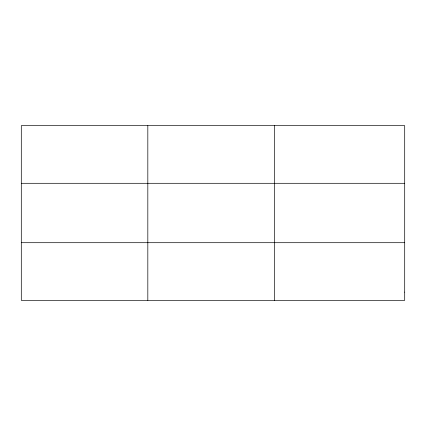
<?xml version="1.0" encoding="UTF-8"?>
<svg xmlns="http://www.w3.org/2000/svg" width="426" height="426" viewBox="0 0 426 426"><rect width="100%" height="100%" fill="white"/><g stroke="black" fill="none" stroke-linecap="round" stroke-linejoin="round"><path stroke-width="0.64" d="M147.822 300.346L147.822 125.654M274.344 300.346L274.344 125.654M21.3 183.302L404.7 183.302M21.3 242.698L404.7 242.698M404.7 292.114L404.7 300.346L21.3 300.346L21.3 125.654L404.7 125.654L404.7 292.114"/></g></svg>
